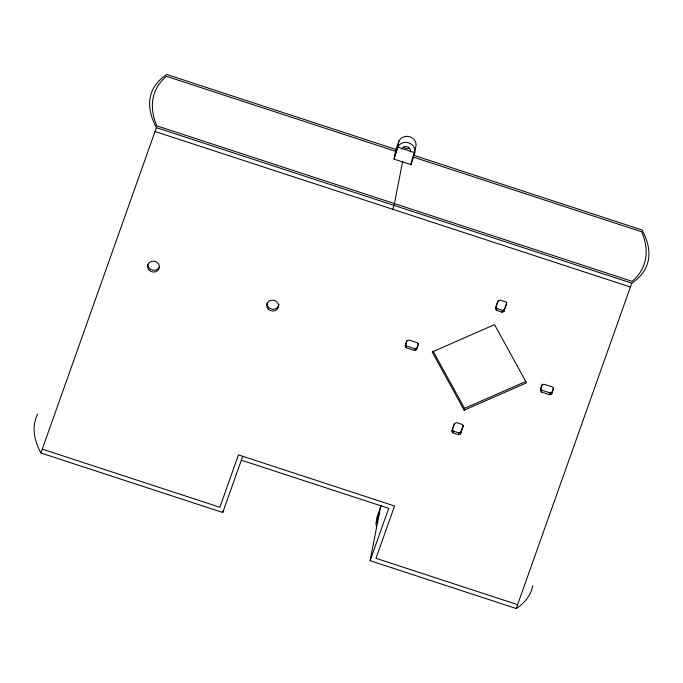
<?xml version="1.0" encoding="UTF-8"?>
<svg xmlns="http://www.w3.org/2000/svg" width="683" height="683" viewBox="0 0 683 683"><rect width="100%" height="100%" fill="white"/><g stroke="black" fill="none" stroke-linecap="round" stroke-linejoin="round"><path stroke-width="1.02" d="M37.736 414.086A186.911 76.206 19.5 0 0 40.895 452.991L222.76 512.498L223.119 510.688M398.923 141.074L397.754 147.11L414.777 152.685L411.098 164.705L394.065 159.139L395.944 149.466L398.923 141.074A8.973 8.179 11 0 1 410.287 136.933A8.973 8.179 11 0 1 415.674 147.323M402.671 161.282L394.091 205.404L392.725 209.263M410.978 164.671L411.687 161.043L411.098 164.705M414.308 153.188L415.409 147.98M405.19 346.008L407.017 340.868L408.886 340.04L417.407 342.823L418.363 344.582L416.536 349.722L414.658 350.55L406.146 347.758L405.19 346.008L406.752 340.766M406.146 347.758L406.496 345.948L405.54 344.198M376.453 526.234A8.973 8.179 11 0 1 376.273 521.983L377.451 515.947L381.14 505.54M532.774 585.655A186.911 76.206 19.5 0 1 516.254 608.519L370.101 560.7L380.431 507.546M414.658 350.55L415.016 348.731L416.886 347.912L418.414 343.626M416.536 349.722L416.886 347.912M451.967 431.144L452.317 429.325L453.281 431.075L452.923 432.894L458.6 434.747L460.479 433.927L463.219 426.209L462.254 424.45L456.577 422.598L454.707 423.417L451.967 431.144L452.923 432.894M458.6 434.747L458.95 432.937L460.829 432.117L463.228 425.355M464.158 410.167L432.185 351.976L494.526 324.638L526.508 382.83L464.158 410.167L464.517 408.349L433.048 351.088M460.479 433.927L460.829 432.117M495.474 308.596L495.824 306.787L496.789 308.537L496.439 310.347L502.107 312.208L503.986 311.38L506.726 303.662L505.762 301.912L500.093 300.05L498.214 300.879L495.474 308.596L496.439 310.347M502.107 312.208L502.466 310.389L504.336 309.57L506.735 302.817M503.986 311.38L504.336 309.57M541.286 391.974L540.33 390.224L542.157 385.075L544.027 384.256L552.538 387.039L553.503 388.789L551.676 393.937L549.798 394.757L541.286 391.974L541.636 390.164L540.68 388.414L542.2 384.119M549.798 394.757L550.156 392.947L552.026 392.127L553.554 387.833M551.676 393.937L552.026 392.127M410.252 151.959L410.457 150.909A4.482 4.089 11 0 0 402.236 148.22L401.732 149.176M412.028 160.07L414.854 151.976A8.973 8.179 11 0 0 408.366 142.73A8.973 8.179 11 0 0 397.754 147.11L394.774 155.511M394.065 159.139L397.754 147.11M412.131 160.095L414.111 154.196M40.895 452.991L156.416 127.644A186.911 76.206 19.5 0 1 162.469 77.64L166.746 74.481L396.336 149.594M222.76 512.498L242.713 456.304M378.006 522.546L376.273 521.983L379.253 513.582M370.101 560.7L388.678 508.365L241.347 460.163M452.658 428.361L454.374 423.537M496.165 305.822L497.881 300.998M516.254 608.519L631.775 283.163A186.911 76.206 19.5 0 0 644.718 235.413L642.105 230.009L413.531 155.22M414.231 154.017L414.777 152.685M376.273 521.983L378.553 517.21M464.517 408.349L525.884 381.447M395.978 151.413L166.396 76.3A213.958 87.228 19.5 0 0 156.766 125.826L632.125 281.345A213.958 87.228 19.5 0 0 641.755 231.819L413.172 157.039M156.416 127.644L631.775 283.163M155.041 131.503L630.4 287.022M496.789 308.537L502.466 310.389M406.496 345.948L415.016 348.731M541.636 390.164L550.156 392.947M453.281 431.075L458.95 432.937M42.269 449.132L219.875 507.247L238.461 454.912L394.578 505.983L375.991 558.318L517.62 604.651M159.498 266.643A5.985 5.455 11 0 1 152.753 270.135A5.985 5.455 11 0 1 147.869 264.33M278.971 304.242A5.985 5.455 11 0 1 272.722 309.237A5.985 5.455 11 0 1 267.062 303.32M377.229 518.073A8.973 8.179 11 0 1 377.451 515.947M409.211 148.237A4.482 4.089 11 0 1 403.849 147.169M268.248 309.126A5.985 5.455 11 0 0 278.34 307.452A5.985 5.455 11 0 0 271.407 300.213A5.985 5.455 11 0 0 268.248 309.126M149.048 270.126A5.985 5.455 11 0 0 159.148 268.453A5.985 5.455 11 0 0 152.215 261.213A5.985 5.455 11 0 0 149.048 270.126"/></g></svg>
